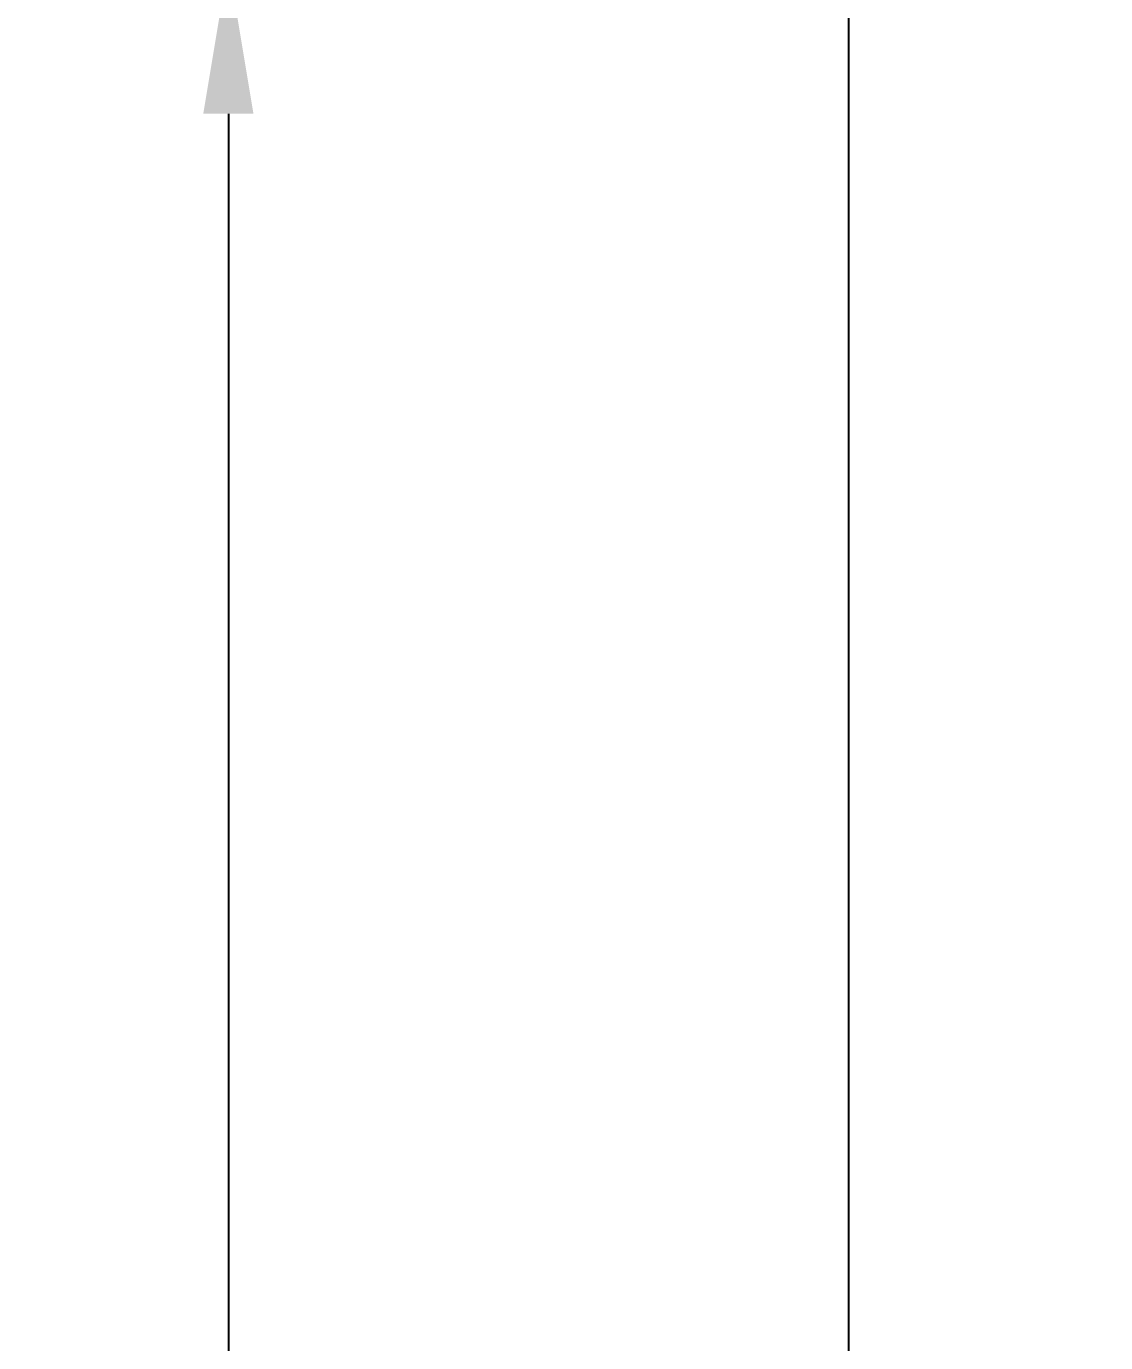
# Model space of a CAD drawing. Extents: x 16036 to 31646, y -36012 to -17126.
# Drawn here: x 16170.9 to 16228.2, y -17479 to -17409.1 of the extents above; entities that cross this region are included whole.
import ezdxf

# ---------------------------------------------------------------- set-up
doc = ezdxf.new("R2010")
doc.units = 0
doc.header["$MEASUREMENT"] = 0
doc.layers.get('DEFPOINTS').update_dxf_attribs({"linetype": 'CONTINUOUS'})
doc.layers.add('5', color=2, linetype='CONTINUOUS', lineweight=9)
doc.styles.add('ARIAL', font='arial.ttf')
doc.dimstyles.new('ISO-25', dxfattribs={"dimtxt": 8, "dimasz": 8, "dimexe": 1.25, "dimexo": 0.625, "dimgap": 1.5, "dimtad": 1, "dimtih": 1, "dimtoh": 1, "dimdec": 1, "dimdsep": 46, "dimtxsty": 'ARIAL', "dimcen": 0, "dimclrd": 3, "dimclre": 3, "dimclrt": 4, "dimadec": 0, "dimazin": 0, "dimtfac": 1, "dimtdec": 1, "dimtmove": 0, "dimatfit": 3, "dimfxl": 1, "dimarcsym": 0})

# ---------------------------------------------------------------- blocks, each defined once
blk = doc.blocks.new('*D93')
at = {"layer": '5', "color": 3, "lineweight": -2, "transparency": 16777216}
for p, q in [((16133.703, -17361.379), (16215.795, -17361.379)), ((16214.545, -17369.379), (16214.545, -17519.484)), ((16214.545, -17680.764), (16214.545, -17530.659)), ((16157.703, -17688.764), (16215.795, -17688.764))]:
    blk.add_line(p, q, dxfattribs=at)
at = {"layer": '5', "color": 3, "transparency": 16777216}
for points in [[(16213.211, -17369.379), (16215.878, -17369.379), (16214.545, -17361.379)], [(16213.211, -17680.764), (16215.878, -17680.764), (16214.545, -17688.764)]]:
    blk.add_solid(points, dxfattribs=at)
at = {"layer": 'DEFPOINTS', "color": 0, "transparency": 16777216}
for p in [(16133.078, -17361.379), (16214.545, -17361.379), (16157.078, -17688.764)]:
    blk.add_point(p, dxfattribs=at)
at = {"layer": '5', "color": 4, "transparency": 16777216, "insert": (16214.545, -17525.072), "char_height": 8, "attachment_point": 5, "style": 'ARIAL'}
blk.add_mtext('327.4', dxfattribs=at)
blk = doc.blocks.new('*D94')
at = {"layer": '5', "color": 3, "lineweight": -2, "transparency": 16777216}
for p, q in [((16152.703, -17405.764), (16182.866, -17405.764)), ((16181.616, -17413.764), (16181.616, -17541.677)), ((16181.616, -17680.764), (16181.616, -17552.851)), ((16156.298, -17688.764), (16182.866, -17688.764))]:
    blk.add_line(p, q, dxfattribs=at)
at = {"layer": '5', "color": 3, "transparency": 16777216}
for points in [[(16180.283, -17413.764), (16182.949, -17413.764), (16181.616, -17405.764)], [(16180.283, -17680.764), (16182.949, -17680.764), (16181.616, -17688.764)]]:
    blk.add_solid(points, dxfattribs=at)
at = {"layer": 'DEFPOINTS', "color": 0, "transparency": 16777216}
for p in [(16152.078, -17405.764), (16155.673, -17688.764), (16181.616, -17688.764)]:
    blk.add_point(p, dxfattribs=at)
at = {"layer": '5', "color": 4, "transparency": 16777216, "insert": (16181.616, -17547.264), "char_height": 8, "attachment_point": 5, "style": 'ARIAL'}
blk.add_mtext('283', dxfattribs=at)

msp = doc.modelspace()

# ---------------------------------------------------------------- dimensions: what is measured, and where the dimension line sits
at = {"layer": '5'}
for base, p1, p2, picture, middle in [((16214.545, -17361.379), (16157.078, -17688.764), (16133.078, -17361.379), '*D93', (16214.545, -17525.072)), ((16181.616, -17688.764), (16152.078, -17405.764), (16155.673, -17688.764), '*D94', (16181.616, -17547.264))]:
    dim = msp.add_linear_dim(base=base, p1=p1, p2=p2, angle=90, dimstyle='ISO-25', dxfattribs=at)
    dim.commit()
    dim.dimension.update_dxf_attribs({"geometry": picture, "text_midpoint": middle})

doc.saveas('drawing.dxf')
